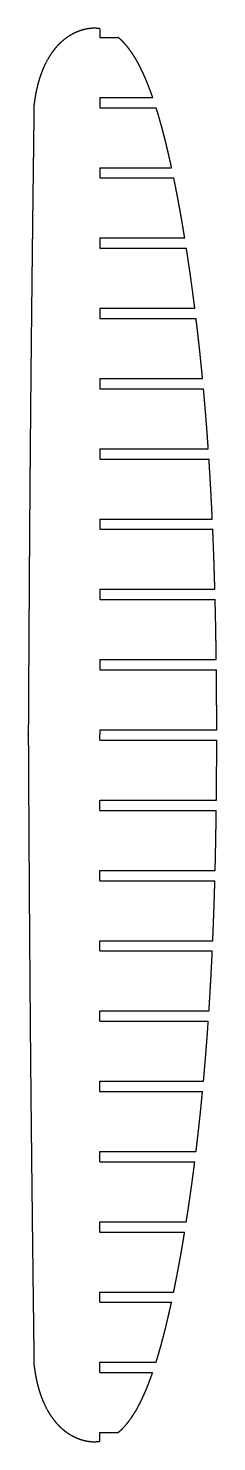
# Model space of a CAD drawing. Header units: metres. Extents: x 0 to 70, y -261 to 261.
import ezdxf

# ---------------------------------------------------------------- set-up
doc = ezdxf.new("R2010")
doc.units = ezdxf.units.M

msp = doc.modelspace()

# ---------------------------------------------------------------- linework, layer by layer
for p, q in [((26.76, 258.1, 1107), (33.55, 258.1, 1107)), ((26.76, 235.9, 1107), (46.34, 235.9, 1107)), ((26.76, 232.1, 1107), (47.59, 232.1, 1107)), ((26.76, 209.9, 1107), (53.31, 209.9, 1107)), ((26.76, 206.1, 1107), (54.12, 206.1, 1107)), ((26.76, 183.9, 1107), (58.18, 183.9, 1107)), ((26.76, 180.1, 1107), (58.78, 180.1, 1107)), ((26.76, 157.9, 1107), (61.9, 157.9, 1107)), ((26.76, 154.1, 1107), (62.37, 154.1, 1107)), ((26.76, 131.9, 1107), (64.77, 131.9, 1107)), ((26.76, 128.1, 1107), (65.12, 128.1, 1107)), ((26.76, 105.9, 1107), (66.89, 105.9, 1107)), ((26.76, 102.1, 1107), (67.15, 102.1, 1107)), ((26.76, 79.9, 1107), (68.38, 79.9, 1107)), ((26.76, 76.1, 1107), (68.55, 76.1, 1107)), ((26.76, 53.9, 1107), (69.33, 53.9, 1107)), ((26.76, 50.1, 1107), (69.43, 50.1, 1107)), ((26.76, 27.9, 1107), (69.85, 27.9, 1107)), ((26.76, 24.1, 1107), (69.89, 24.1, 1107)), ((26.76, 1.9, 1107), (70.01, 1.9, 1107)), ((26.76, -1.9, 1107), (70.01, -1.9, 1107)), ((26.76, -24.1, 1107), (69.89, -24.1, 1107)), ((26.76, -27.9, 1107), (69.85, -27.9, 1107)), ((26.76, -50.1, 1107), (69.43, -50.1, 1107)), ((26.76, -53.9, 1107), (69.33, -53.9, 1107)), ((26.76, -76.1, 1107), (68.55, -76.1, 1107)), ((26.76, -79.9, 1107), (68.38, -79.9, 1107)), ((26.76, -102.1, 1107), (67.15, -102.1, 1107)), ((26.76, -105.9, 1107), (66.89, -105.9, 1107)), ((26.76, -128.1, 1107), (65.12, -128.1, 1107)), ((26.76, -131.9, 1107), (64.76, -131.9, 1107)), ((26.76, -154.1, 1107), (62.36, -154.1, 1107)), ((26.76, -157.9, 1107), (61.89, -157.9, 1107)), ((26.76, -180.1, 1107), (58.76, -180.1, 1107)), ((26.76, -183.9, 1107), (58.15, -183.9, 1107)), ((26.76, -206.1, 1107), (54.08, -206.1, 1107)), ((26.76, -209.9, 1107), (53.28, -209.9, 1107)), ((26.76, -232.1, 1107), (47.55, -232.1, 1107)), ((26.76, -235.9, 1107), (46.3, -235.9, 1107)), ((26.76, -258.1, 1107), (33.52, -258.1, 1107))]:
    msp.add_line(p, q)
for points, knots in [([(26.76, 261.31, 1107), (26.21, 261.4, 1107), (25.65, 261.47, 1107), (25.09, 261.5, 1107), (24.52, 261.51, 1107), (23.96, 261.49, 1107), (23.4, 261.44, 1107), (22.84, 261.37, 1107), (22.01, 261.23, 1107), (21.73, 261.18, 1107), (21.45, 261.12, 1107), (21.18, 261.06, 1107), (20.9, 260.99, 1107), (20.62, 260.91, 1107), (20.35, 260.84, 1107), (19.16, 260.47, 1107), (18.25, 260.14, 1107), (17.37, 259.76, 1107), (16.51, 259.32, 1107), (15.68, 258.84, 1107), (14.88, 258.31, 1107), (14.1, 257.74, 1107), (12.35, 256.32, 1107), (11.41, 255.42, 1107), (10.52, 254.47, 1107), (9.69, 253.46, 1107), (8.93, 252.41, 1107), (8.22, 251.32, 1107), (7.57, 250.2, 1107), (6, 247.19, 1107), (5.17, 245.27, 1107), (4.46, 243.29, 1107), (3.87, 241.28, 1107), (3.37, 239.24, 1107), (2.97, 237.18, 1107), (2.65, 235.11, 1107), (2.4, 233.03, 1107)], [0, 0, 0, 0, 0, 0, 0, 0, 0, 0.109573, 0.109573, 0.109573, 0.109573, 0.109573, 0.109573, 0.109573, 0.164789, 0.164789, 0.164789, 0.164789, 0.164789, 0.164789, 0.164789, 0.348929, 0.348929, 0.348929, 0.348929, 0.348929, 0.348929, 0.348929, 0.598078, 0.598078, 0.598078, 0.598078, 0.598078, 0.598078, 0.598078, 1, 1, 1, 1, 1, 1, 1, 1, 1]), ([(46.34, 235.9, 1107), (46.31, 235.99, 1107), (46.27, 236.08, 1107), (46.24, 236.17, 1107), (46.21, 236.26, 1107), (46.18, 236.35, 1107), (46.15, 236.44, 1107), (46.12, 236.53, 1107), (45.88, 237.21, 1107), (45.67, 237.79, 1107), (45.46, 238.36, 1107), (45.25, 238.94, 1107), (45.03, 239.52, 1107), (44.8, 240.09, 1107), (44.58, 240.66, 1107), (43.95, 242.21, 1107), (43.55, 243.17, 1107), (43.13, 244.13, 1107), (42.69, 245.08, 1107), (42.24, 246.03, 1107), (41.77, 246.97, 1107), (41.29, 247.9, 1107), (40.36, 249.58, 1107), (39.92, 250.34, 1107), (39.47, 251.09, 1107), (39, 251.83, 1107), (38.51, 252.56, 1107), (38, 253.27, 1107), (37.48, 253.97, 1107), (36.55, 255.12, 1107), (36.16, 255.58, 1107), (35.75, 256.03, 1107), (35.34, 256.47, 1107), (34.91, 256.9, 1107), (34.47, 257.32, 1107), (34.02, 257.72, 1107), (33.55, 258.1, 1107)], [0, 0, 0, 0, 0, 0, 0, 0, 0, 0.029384, 0.029384, 0.029384, 0.029384, 0.029384, 0.029384, 0.029384, 0.219558, 0.219558, 0.219558, 0.219558, 0.219558, 0.219558, 0.219558, 0.542993, 0.542993, 0.542993, 0.542993, 0.542993, 0.542993, 0.542993, 0.813351, 0.813351, 0.813351, 0.813351, 0.813351, 0.813351, 0.813351, 1, 1, 1, 1, 1, 1, 1, 1, 1]), ([(2.4, 233.03, 1107), (2.4, 233.03, 1107), (2.4, 233.03, 1107), (2.4, 233.03, 1107), (2.4, 233.03, 1107), (2.4, 233.03, 1107), (2.4, 233.03, 1107), (2.4, 233.03, 1107), (2.4, 233.03, 1107), (2.4, 233.03, 1107), (2.4, 233.02, 1107), (2.4, 233.02, 1107), (2.4, 233.02, 1107), (2.4, 233.01, 1107), (2.4, 233, 1107), (2.4, 232.98, 1107), (2.4, 232.97, 1107), (2.4, 232.96, 1107), (2.4, 232.94, 1107), (2.4, 232.92, 1107), (2.4, 232.89, 1107), (2.4, 232.87, 1107), (2.4, 232.82, 1107), (2.4, 232.8, 1107), (2.4, 232.78, 1107), (2.4, 232.76, 1107), (2.4, 232.73, 1107), (2.4, 232.7, 1107), (2.39, 232.68, 1107), (2.39, 232.6, 1107), (2.39, 232.56, 1107), (2.39, 232.51, 1107), (2.39, 232.45, 1107), (2.39, 232.39, 1107), (2.39, 232.33, 1107), (2.39, 232.26, 1107), (2.39, 232.11, 1107), (2.39, 232.03, 1107), (2.39, 231.94, 1107), (2.38, 231.84, 1107), (2.38, 231.74, 1107), (2.38, 231.63, 1107), (2.38, 231.51, 1107), (2.38, 231.17, 1107), (2.37, 230.95, 1107), (2.37, 230.74, 1107), (2.37, 230.52, 1107), (2.37, 230.3, 1107), (2.36, 230.08, 1107), (2.36, 229.86, 1107), (2.35, 229.28, 1107), (2.35, 228.92, 1107), (2.34, 228.56, 1107), (2.34, 228.19, 1107), (2.33, 227.83, 1107), (2.33, 227.47, 1107), (2.33, 227.1, 1107), (2.31, 225.97, 1107), (2.3, 225.2, 1107), (2.29, 224.43, 1107), (2.28, 223.65, 1107), (2.27, 222.88, 1107), (2.26, 222.11, 1107), (2.25, 221.34, 1107), (2.24, 220.05, 1107), (2.23, 219.51, 1107), (2.22, 218.96, 1107), (2.22, 218.39, 1107), (2.21, 217.8, 1107), (2.2, 217.19, 1107), (2.19, 216.57, 1107), (2.18, 215.59, 1107), (2.18, 215.25, 1107), (2.17, 214.92, 1107), (2.17, 214.58, 1107), (2.16, 214.24, 1107), (2.16, 213.9, 1107), (2.16, 213.57, 1107), (2.15, 212.82, 1107), (2.14, 212.4, 1107), (2.14, 211.97, 1107), (2.13, 211.54, 1107), (2.13, 211.1, 1107), (2.12, 210.66, 1107), (2.11, 210.21, 1107), (2.08, 207.61, 1107), (2.05, 205.47, 1107), (2.03, 203.33, 1107), (2, 201.18, 1107), (1.98, 199.04, 1107), (1.95, 196.9, 1107), (1.92, 194.76, 1107), (1.83, 186.71, 1107), (1.75, 180.8, 1107), (1.69, 174.89, 1107), (1.62, 168.99, 1107), (1.55, 163.08, 1107), (1.49, 157.17, 1107), (1.42, 151.26, 1107), (1.32, 141.78, 1107), (1.29, 138.21, 1107), (1.25, 134.64, 1107), (1.21, 131.06, 1107), (1.18, 127.49, 1107), (1.14, 123.92, 1107), (1.11, 120.35, 1107), (1.05, 113.08, 1107), (1.01, 109.39, 1107), (0.98, 105.7, 1107), (0.95, 102.01, 1107), (0.92, 98.32, 1107), (0.89, 94.63, 1107), (0.86, 90.94, 1107), (0.81, 84.01, 1107), (0.78, 80.76, 1107), (0.76, 77.52, 1107), (0.74, 74.27, 1107), (0.71, 71.03, 1107), (0.69, 67.78, 1107), (0.67, 64.54, 1107), (0.63, 58.46, 1107), (0.61, 55.63, 1107), (0.59, 52.8, 1107), (0.58, 49.97, 1107), (0.56, 47.14, 1107), (0.54, 44.31, 1107), (0.52, 41.48, 1107), (0.49, 36.62, 1107), (0.48, 34.6, 1107), (0.47, 32.57, 1107), (0.46, 30.55, 1107), (0.45, 28.52, 1107), (0.44, 26.49, 1107), (0.42, 24.47, 1107), (0.41, 21.68, 1107), (0.4, 20.93, 1107), (0.4, 20.2, 1107), (0.4, 19.49, 1107), (0.39, 18.79, 1107), (0.39, 18.12, 1107), (0.38, 17.47, 1107), (0.38, 16.21, 1107), (0.37, 15.6, 1107), (0.37, 14.98, 1107), (0.37, 14.36, 1107), (0.36, 13.75, 1107), (0.36, 13.13, 1107), (0.36, 12.52, 1107), (0.35, 11.18, 1107), (0.34, 10.46, 1107), (0.34, 9.74, 1107), (0.34, 9.02, 1107), (0.33, 8.3, 1107), (0.33, 7.58, 1107), (0.32, 6.86, 1107), (0.32, 5.76, 1107), (0.32, 5.39, 1107), (0.31, 5.02, 1107), (0.31, 4.64, 1107), (0.31, 4.27, 1107), (0.31, 3.89, 1107), (0.31, 3.52, 1107), (0.3, 2.94, 1107), (0.3, 2.74, 1107), (0.3, 2.55, 1107), (0.3, 2.38, 1107), (0.3, 2.21, 1107), (0.3, 2.05, 1107), (0.3, 1.9, 1107), (0.29, 1.64, 1107), (0.29, 1.52, 1107), (0.29, 1.4, 1107), (0.29, 1.28, 1107), (0.29, 1.16, 1107), (0.29, 1.04, 1107), (0.29, 0.92, 1107), (0.29, 0.76, 1107), (0.29, 0.72, 1107), (0.29, 0.68, 1107), (0.29, 0.64, 1107), (0.29, 0.61, 1107), (0.29, 0.57, 1107), (0.29, 0.54, 1107), (0.29, 0.46, 1107), (0.29, 0.41, 1107), (0.29, 0.37, 1107), (0.29, 0.33, 1107), (0.29, 0.29, 1107), (0.29, 0.26, 1107), (0.29, 0.23, 1107), (0.29, 0.17, 1107), (0.29, 0.14, 1107), (0.29, 0.12, 1107), (0.29, 0.1, 1107), (0.29, 0.08, 1107), (0.29, 0.06, 1107), (0.29, 0.05, 1107), (0.29, 0.03, 1107), (0.29, 0.02, 1107), (0.29, 0.01, 1107), (0.29, 0.01, 1107), (0.29, 0, 1107), (0.29, 0, 1107), (0.29, 0, 1107), (0.29, 0, 1107), (0.29, 0, 1107), (0.29, 0, 1107), (0.29, 0, 1107), (0.29, 0, 1107), (0.29, 0, 1107), (0.29, -0.01, 1107), (0.29, -0.02, 1107), (0.29, -0.03, 1107), (0.29, -0.03, 1107), (0.29, -0.05, 1107), (0.29, -0.06, 1107), (0.29, -0.08, 1107), (0.29, -0.1, 1107), (0.29, -0.14, 1107), (0.29, -0.17, 1107), (0.29, -0.2, 1107), (0.29, -0.24, 1107), (0.29, -0.28, 1107), (0.29, -0.32, 1107), (0.29, -0.37, 1107), (0.29, -0.47, 1107), (0.29, -0.52, 1107), (0.29, -0.57, 1107), (0.29, -0.63, 1107), (0.29, -0.69, 1107), (0.29, -0.76, 1107), (0.29, -0.83, 1107), (0.29, -0.98, 1107), (0.29, -1.06, 1107), (0.29, -1.14, 1107), (0.29, -1.23, 1107), (0.29, -1.33, 1107), (0.29, -1.43, 1107), (0.29, -1.54, 1107), (0.3, -1.87, 1107), (0.3, -2.09, 1107), (0.3, -2.31, 1107), (0.3, -2.53, 1107), (0.3, -2.75, 1107), (0.3, -2.97, 1107), (0.3, -3.19, 1107), (0.31, -3.77, 1107), (0.31, -4.13, 1107), (0.31, -4.5, 1107), (0.31, -4.86, 1107), (0.31, -5.23, 1107), (0.32, -5.59, 1107), (0.32, -5.95, 1107), (0.33, -7.09, 1107), (0.33, -7.87, 1107), (0.33, -8.64, 1107), (0.34, -9.42, 1107), (0.34, -10.19, 1107), (0.35, -10.97, 1107), (0.35, -11.75, 1107), (0.36, -13.04, 1107), (0.36, -13.58, 1107), (0.37, -14.14, 1107), (0.37, -14.71, 1107), (0.37, -15.3, 1107), (0.38, -15.91, 1107), (0.38, -16.54, 1107), (0.38, -17.52, 1107), (0.39, -17.86, 1107), (0.39, -18.2, 1107), (0.39, -18.54, 1107), (0.39, -18.87, 1107), (0.39, -19.21, 1107), (0.4, -19.55, 1107), (0.4, -20.3, 1107), (0.4, -20.73, 1107), (0.4, -21.15, 1107), (0.41, -21.59, 1107), (0.41, -22.03, 1107), (0.41, -22.47, 1107), (0.41, -22.93, 1107), (0.43, -25.54, 1107), (0.44, -27.69, 1107), (0.45, -29.84, 1107), (0.47, -31.99, 1107), (0.48, -34.14, 1107), (0.49, -36.29, 1107), (0.5, -38.44, 1107), (0.55, -46.4, 1107), (0.59, -52.21, 1107), (0.63, -58.03, 1107), (0.66, -63.84, 1107), (0.7, -69.65, 1107), (0.75, -75.46, 1107), (0.79, -81.28, 1107), (0.86, -90.78, 1107), (0.89, -94.47, 1107), (0.92, -98.16, 1107), (0.95, -101.85, 1107), (0.98, -105.54, 1107), (1.01, -109.22, 1107), (1.04, -112.91, 1107), (1.11, -120.29, 1107), (1.14, -123.98, 1107), (1.18, -127.66, 1107), (1.22, -131.35, 1107), (1.25, -135.04, 1107), (1.29, -138.72, 1107), (1.33, -142.41, 1107), (1.4, -149.33, 1107), (1.44, -152.57, 1107), (1.47, -155.8, 1107), (1.51, -159.04, 1107), (1.54, -162.28, 1107), (1.58, -165.52, 1107), (1.62, -168.75, 1107), (1.69, -174.81, 1107), (1.72, -177.63, 1107), (1.75, -180.45, 1107), (1.78, -183.27, 1107), (1.82, -186.09, 1107), (1.85, -188.91, 1107), (1.89, -191.73, 1107), (1.95, -196.57, 1107), (1.97, -198.59, 1107), (1.99, -200.6, 1107), (2.02, -202.62, 1107), (2.04, -204.64, 1107), (2.07, -206.65, 1107), (2.09, -208.67, 1107), (2.13, -211.45, 1107), (2.14, -212.2, 1107), (2.15, -212.92, 1107), (2.16, -213.63, 1107), (2.17, -214.32, 1107), (2.17, -214.99, 1107), (2.18, -215.64, 1107), (2.2, -216.89, 1107), (2.21, -217.5, 1107), (2.21, -218.12, 1107), (2.22, -218.73, 1107), (2.23, -219.35, 1107), (2.24, -219.96, 1107), (2.24, -220.57, 1107), (2.26, -221.9, 1107), (2.27, -222.62, 1107), (2.28, -223.34, 1107), (2.29, -224.05, 1107), (2.3, -224.77, 1107), (2.3, -225.49, 1107), (2.31, -226.2, 1107), (2.33, -227.29, 1107), (2.33, -227.67, 1107), (2.34, -228.04, 1107), (2.34, -228.41, 1107), (2.35, -228.78, 1107), (2.35, -229.16, 1107), (2.36, -229.53, 1107), (2.36, -230.11, 1107), (2.37, -230.3, 1107), (2.37, -230.49, 1107), (2.37, -230.67, 1107), (2.37, -230.83, 1107), (2.37, -230.99, 1107), (2.38, -231.14, 1107), (2.38, -231.4, 1107), (2.38, -231.52, 1107), (2.38, -231.64, 1107), (2.38, -231.76, 1107), (2.38, -231.88, 1107), (2.39, -232, 1107), (2.39, -232.12, 1107), (2.39, -232.28, 1107), (2.39, -232.32, 1107), (2.39, -232.36, 1107), (2.39, -232.39, 1107), (2.39, -232.43, 1107), (2.39, -232.46, 1107), (2.39, -232.5, 1107), (2.39, -232.58, 1107), (2.39, -232.62, 1107), (2.39, -232.67, 1107), (2.4, -232.71, 1107), (2.4, -232.74, 1107), (2.4, -232.78, 1107), (2.4, -232.81, 1107), (2.4, -232.87, 1107), (2.4, -232.89, 1107), (2.4, -232.92, 1107), (2.4, -232.94, 1107), (2.4, -232.95, 1107), (2.4, -232.97, 1107), (2.4, -232.98, 1107), (2.4, -233, 1107), (2.4, -233.01, 1107), (2.4, -233.01, 1107), (2.4, -233.02, 1107), (2.4, -233.02, 1107), (2.4, -233.02, 1107), (2.4, -233.03, 1107), (2.4, -233.03, 1107), (2.4, -233.03, 1107), (2.4, -233.03, 1107), (2.4, -233.03, 1107), (2.4, -233.03, 1107), (2.4, -233.03, 1107), (2.4, -233.03, 1107), (2.4, -233.03, 1107)], [0, 0, 0, 0, 0, 0, 0, 0, 0, 0.002867, 0.002867, 0.002867, 0.002867, 0.002867, 0.002867, 0.002867, 0.005862, 0.005862, 0.005862, 0.005862, 0.005862, 0.005862, 0.005862, 0.009157, 0.009157, 0.009157, 0.009157, 0.009157, 0.009157, 0.009157, 0.011253, 0.011253, 0.011253, 0.011253, 0.011253, 0.011253, 0.011253, 0.014248, 0.014248, 0.014248, 0.014248, 0.014248, 0.014248, 0.014248, 0.017543, 0.017543, 0.017543, 0.017543, 0.017543, 0.017543, 0.017543, 0.023366, 0.023366, 0.023366, 0.023366, 0.023366, 0.023366, 0.023366, 0.033019, 0.033019, 0.033019, 0.033019, 0.033019, 0.033019, 0.033019, 0.053558, 0.053558, 0.053558, 0.053558, 0.053558, 0.053558, 0.053558, 0.067388, 0.067388, 0.067388, 0.067388, 0.067388, 0.067388, 0.067388, 0.074654, 0.074654, 0.074654, 0.074654, 0.074654, 0.074654, 0.074654, 0.083548, 0.083548, 0.083548, 0.083548, 0.083548, 0.083548, 0.083548, 0.125245, 0.125245, 0.125245, 0.125245, 0.125245, 0.125245, 0.125245, 0.240262, 0.240262, 0.240262, 0.240262, 0.240262, 0.240262, 0.240262, 0.309821, 0.309821, 0.309821, 0.309821, 0.309821, 0.309821, 0.309821, 0.381658, 0.381658, 0.381658, 0.381658, 0.381658, 0.381658, 0.381658, 0.444834, 0.444834, 0.444834, 0.444834, 0.444834, 0.444834, 0.444834, 0.49994, 0.49994, 0.49994, 0.49994, 0.49994, 0.49994, 0.49994, 0.539375, 0.539375, 0.539375, 0.539375, 0.539375, 0.539375, 0.539375, 0.554311, 0.554311, 0.554311, 0.554311, 0.554311, 0.554311, 0.554311, 0.568789, 0.568789, 0.568789, 0.568789, 0.568789, 0.568789, 0.568789, 0.585699, 0.585699, 0.585699, 0.585699, 0.585699, 0.585699, 0.585699, 0.594493, 0.594493, 0.594493, 0.594493, 0.594493, 0.594493, 0.594493, 0.599383, 0.599383, 0.599383, 0.599383, 0.599383, 0.599383, 0.599383, 0.603557, 0.603557, 0.603557, 0.603557, 0.603557, 0.603557, 0.603557, 0.605009, 0.605009, 0.605009, 0.605009, 0.605009, 0.605009, 0.605009, 0.60743, 0.60743, 0.60743, 0.60743, 0.60743, 0.60743, 0.60743, 0.610093, 0.610093, 0.610093, 0.610093, 0.610093, 0.610093, 0.610093, 0.61257, 0.61257, 0.61257, 0.61257, 0.61257, 0.61257, 0.61257, 0.615044, 0.615044, 0.615044, 0.615044, 0.615044, 0.615044, 0.615044, 0.617319, 0.617319, 0.617319, 0.617319, 0.617319, 0.617319, 0.617319, 0.619594, 0.619594, 0.619594, 0.619594, 0.619594, 0.619594, 0.619594, 0.62149, 0.62149, 0.62149, 0.62149, 0.62149, 0.62149, 0.62149, 0.623386, 0.623386, 0.623386, 0.623386, 0.623386, 0.623386, 0.623386, 0.627072, 0.627072, 0.627072, 0.627072, 0.627072, 0.627072, 0.627072, 0.633183, 0.633183, 0.633183, 0.633183, 0.633183, 0.633183, 0.633183, 0.646185, 0.646185, 0.646185, 0.646185, 0.646185, 0.646185, 0.646185, 0.65494, 0.65494, 0.65494, 0.65494, 0.65494, 0.65494, 0.65494, 0.65954, 0.65954, 0.65954, 0.65954, 0.65954, 0.65954, 0.65954, 0.665171, 0.665171, 0.665171, 0.665171, 0.665171, 0.665171, 0.665171, 0.691562, 0.691562, 0.691562, 0.691562, 0.691562, 0.691562, 0.691562, 0.762886, 0.762886, 0.762886, 0.762886, 0.762886, 0.762886, 0.762886, 0.808158, 0.808158, 0.808158, 0.808158, 0.808158, 0.808158, 0.808158, 0.853393, 0.853393, 0.853393, 0.853393, 0.853393, 0.853393, 0.853393, 0.893114, 0.893114, 0.893114, 0.893114, 0.893114, 0.893114, 0.893114, 0.927726, 0.927726, 0.927726, 0.927726, 0.927726, 0.927726, 0.927726, 0.952479, 0.952479, 0.952479, 0.952479, 0.952479, 0.952479, 0.952479, 0.961852, 0.961852, 0.961852, 0.961852, 0.961852, 0.961852, 0.961852, 0.970938, 0.970938, 0.970938, 0.970938, 0.970938, 0.970938, 0.970938, 0.981551, 0.981551, 0.981551, 0.981551, 0.981551, 0.981551, 0.981551, 0.98707, 0.98707, 0.98707, 0.98707, 0.98707, 0.98707, 0.98707, 0.990138, 0.990138, 0.990138, 0.990138, 0.990138, 0.990138, 0.990138, 0.992758, 0.992758, 0.992758, 0.992758, 0.992758, 0.992758, 0.992758, 0.99367, 0.99367, 0.99367, 0.99367, 0.99367, 0.99367, 0.99367, 0.995189, 0.995189, 0.995189, 0.995189, 0.995189, 0.995189, 0.995189, 0.99686, 0.99686, 0.99686, 0.99686, 0.99686, 0.99686, 0.99686, 0.998076, 0.998076, 0.998076, 0.998076, 0.998076, 0.998076, 0.998076, 1, 1, 1, 1, 1, 1, 1, 1, 1]), ([(53.31, 209.9, 1107), (53.05, 211.1, 1107), (52.78, 212.31, 1107), (52.51, 213.51, 1107), (52.24, 214.71, 1107), (51.96, 215.91, 1107), (51.67, 217.11, 1107), (51.38, 218.31, 1107), (50.71, 221.01, 1107), (50.33, 222.51, 1107), (49.94, 224.01, 1107), (49.53, 225.5, 1107), (49.12, 226.99, 1107), (48.69, 228.48, 1107), (48.25, 229.97, 1107), (47.76, 231.53, 1107), (47.74, 231.61, 1107), (47.71, 231.69, 1107), (47.69, 231.77, 1107), (47.66, 231.86, 1107), (47.64, 231.94, 1107), (47.61, 232.02, 1107), (47.59, 232.1, 1107)], [0, 0, 0, 0, 0, 0, 0, 0, 0, 0.42994, 0.42994, 0.42994, 0.42994, 0.42994, 0.42994, 0.42994, 0.96992, 0.96992, 0.96992, 0.96992, 0.96992, 0.96992, 0.96992, 1, 1, 1, 1, 1, 1, 1, 1, 1]), ([(58.18, 183.9, 1107), (58.1, 184.38, 1107), (58.02, 184.85, 1107), (57.94, 185.33, 1107), (57.86, 185.8, 1107), (57.79, 186.28, 1107), (57.71, 186.76, 1107), (57.63, 187.23, 1107), (57.16, 190.01, 1107), (56.76, 192.32, 1107), (56.35, 194.62, 1107), (55.93, 196.92, 1107), (55.49, 199.22, 1107), (55.05, 201.52, 1107), (54.59, 203.81, 1107), (54.12, 206.1, 1107)], [0, 0, 0, 0, 0, 0, 0, 0, 0, 0.170924, 0.170924, 0.170924, 0.170924, 0.170924, 0.170924, 0.170924, 1, 1, 1, 1, 1, 1, 1, 1, 1]), ([(64.77, 131.9, 1107), (64.67, 132.94, 1107), (64.57, 133.99, 1107), (64.46, 135.03, 1107), (64.36, 136.08, 1107), (64.25, 137.12, 1107), (64.15, 138.16, 1107), (64.04, 139.21, 1107), (63.78, 141.65, 1107), (63.64, 143.04, 1107), (63.48, 144.43, 1107), (63.33, 145.82, 1107), (63.18, 147.21, 1107), (63.02, 148.59, 1107), (62.86, 149.97, 1107), (62.66, 151.69, 1107), (62.61, 152.04, 1107), (62.57, 152.38, 1107), (62.53, 152.72, 1107), (62.49, 153.07, 1107), (62.45, 153.41, 1107), (62.41, 153.76, 1107), (62.37, 154.1, 1107)], [0, 0, 0, 0, 0, 0, 0, 0, 0, 0.374002, 0.374002, 0.374002, 0.374002, 0.374002, 0.374002, 0.374002, 0.874799, 0.874799, 0.874799, 0.874799, 0.874799, 0.874799, 0.874799, 1, 1, 1, 1, 1, 1, 1, 1, 1]), ([(66.89, 105.9, 1107), (66.83, 106.86, 1107), (66.76, 107.82, 1107), (66.69, 108.78, 1107), (66.62, 109.74, 1107), (66.55, 110.71, 1107), (66.48, 111.67, 1107), (66.41, 112.63, 1107), (66.25, 114.75, 1107), (66.16, 115.91, 1107), (66.06, 117.07, 1107), (65.97, 118.23, 1107), (65.88, 119.39, 1107), (65.78, 120.55, 1107), (65.68, 121.71, 1107), (65.53, 123.52, 1107), (65.47, 124.17, 1107), (65.42, 124.83, 1107), (65.36, 125.48, 1107), (65.3, 126.14, 1107), (65.24, 126.79, 1107), (65.18, 127.45, 1107), (65.12, 128.1, 1107)], [0, 0, 0, 0, 0, 0, 0, 0, 0, 0.345368, 0.345368, 0.345368, 0.345368, 0.345368, 0.345368, 0.345368, 0.76318, 0.76318, 0.76318, 0.76318, 0.76318, 0.76318, 0.76318, 1, 1, 1, 1, 1, 1, 1, 1, 1]), ([(69.33, 53.9, 1107), (69.25, 56.68, 1107), (69.17, 59.45, 1107), (69.08, 62.23, 1107), (68.99, 65, 1107), (68.89, 67.78, 1107), (68.78, 70.55, 1107), (68.67, 73.33, 1107), (68.55, 76.1, 1107), (68.55, 76.1, 1107), (68.55, 76.1, 1107), (68.55, 76.1, 1107), (68.55, 76.1, 1107), (68.55, 76.1, 1107), (68.55, 76.1, 1107), (68.55, 76.1, 1107)], [0, 0, 0, 0, 0, 0, 0, 0, 0, 0.999968, 0.999968, 0.999968, 0.999968, 0.999968, 0.999968, 0.999968, 1, 1, 1, 1, 1, 1, 1, 1, 1]), ([(62.36, -154.1, 1107), (62.61, -151.99, 1107), (62.86, -149.88, 1107), (63.11, -147.77, 1107), (63.34, -145.65, 1107), (63.58, -143.54, 1107), (63.8, -141.43, 1107), (64.02, -139.31, 1107), (64.31, -136.54, 1107), (64.37, -135.88, 1107), (64.44, -135.21, 1107), (64.5, -134.55, 1107), (64.57, -133.89, 1107), (64.63, -133.23, 1107), (64.7, -132.56, 1107), (64.76, -131.9, 1107)], [0, 0, 0, 0, 0, 0, 0, 0, 0, 0.761937, 0.761937, 0.761937, 0.761937, 0.761937, 0.761937, 0.761937, 1, 1, 1, 1, 1, 1, 1, 1, 1]), ([(58.76, -180.1, 1107), (58.94, -178.96, 1107), (59.11, -177.82, 1107), (59.29, -176.68, 1107), (59.46, -175.54, 1107), (59.63, -174.39, 1107), (59.8, -173.25, 1107), (59.96, -172.11, 1107), (60.36, -169.33, 1107), (60.59, -167.7, 1107), (60.82, -166.07, 1107), (61.04, -164.44, 1107), (61.26, -162.8, 1107), (61.47, -161.17, 1107), (61.68, -159.54, 1107), (61.89, -157.9, 1107)], [0, 0, 0, 0, 0, 0, 0, 0, 0, 0.41196, 0.41196, 0.41196, 0.41196, 0.41196, 0.41196, 0.41196, 1, 1, 1, 1, 1, 1, 1, 1, 1]), ([(54.08, -206.1, 1107), (54.22, -205.43, 1107), (54.36, -204.77, 1107), (54.49, -204.1, 1107), (54.63, -203.44, 1107), (54.76, -202.77, 1107), (54.89, -202.1, 1107), (55.02, -201.43, 1107), (55.56, -198.67, 1107), (55.96, -196.56, 1107), (56.35, -194.45, 1107), (56.73, -192.35, 1107), (57.1, -190.24, 1107), (57.46, -188.13, 1107), (57.81, -186.01, 1107), (58.15, -183.9, 1107)], [0, 0, 0, 0, 0, 0, 0, 0, 0, 0.240972, 0.240972, 0.240972, 0.240972, 0.240972, 0.240972, 0.240972, 1, 1, 1, 1, 1, 1, 1, 1, 1]), ([(47.55, -232.1, 1107), (48.09, -230.36, 1107), (48.62, -228.62, 1107), (49.12, -226.87, 1107), (49.6, -225.12, 1107), (50.07, -223.36, 1107), (50.53, -221.6, 1107), (50.97, -219.83, 1107), (51.65, -217.05, 1107), (51.89, -216.03, 1107), (52.13, -215.01, 1107), (52.37, -213.99, 1107), (52.6, -212.97, 1107), (52.83, -211.95, 1107), (53.06, -210.92, 1107), (53.28, -209.9, 1107)], [0, 0, 0, 0, 0, 0, 0, 0, 0, 0.634843, 0.634843, 0.634843, 0.634843, 0.634843, 0.634843, 0.634843, 1, 1, 1, 1, 1, 1, 1, 1, 1]), ([(2.4, -233.03, 1107), (2.64, -235.04, 1107), (2.95, -237.03, 1107), (3.33, -239.02, 1107), (3.8, -240.99, 1107), (4.36, -242.93, 1107), (5.02, -244.85, 1107), (5.8, -246.72, 1107), (7.24, -249.62, 1107), (7.84, -250.69, 1107), (8.48, -251.74, 1107), (9.17, -252.75, 1107), (9.91, -253.73, 1107), (10.71, -254.66, 1107), (11.56, -255.54, 1107), (12.99, -256.84, 1107), (13.53, -257.3, 1107), (14.08, -257.74, 1107), (14.66, -258.15, 1107), (15.25, -258.55, 1107), (15.85, -258.92, 1107), (16.47, -259.26, 1107), (17.4, -259.72, 1107), (17.69, -259.86, 1107), (17.98, -259.99, 1107), (18.28, -260.12, 1107), (18.57, -260.24, 1107), (18.87, -260.35, 1107), (19.17, -260.46, 1107), (19.61, -260.61, 1107), (19.76, -260.66, 1107), (19.91, -260.71, 1107), (20.06, -260.75, 1107), (20.21, -260.8, 1107), (20.36, -260.84, 1107), (20.51, -260.88, 1107), (20.84, -260.97, 1107), (21.02, -261.02, 1107), (21.19, -261.06, 1107), (21.37, -261.1, 1107), (21.54, -261.14, 1107), (21.72, -261.18, 1107), (21.9, -261.21, 1107), (22.65, -261.35, 1107), (23.24, -261.43, 1107), (23.83, -261.48, 1107), (24.42, -261.51, 1107), (25.01, -261.51, 1107), (25.59, -261.47, 1107), (26.18, -261.41, 1107), (26.76, -261.31, 1107)], [0, 0, 0, 0, 0, 0, 0, 0, 0, 0.02660162, 0.02660162, 0.02660162, 0.02660162, 0.02660162, 0.02660162, 0.02660162, 0.04272171, 0.04272171, 0.04272171, 0.04272171, 0.04272171, 0.04272171, 0.04272171, 0.05203982, 0.05203982, 0.05203982, 0.05203982, 0.05203982, 0.05203982, 0.05203982, 0.05631852, 0.05631852, 0.05631852, 0.05631852, 0.05631852, 0.05631852, 0.05631852, 0.05845788, 0.05845788, 0.05845788, 0.05845788, 0.05845788, 0.05845788, 0.05845788, 0.0609538, 0.0609538, 0.0609538, 0.0609538, 0.0609538, 0.0609538, 0.0609538, 0.06911753, 0.06911753, 0.06911753, 0.06911753, 0.06911753, 0.06911753, 0.06911753, 0.06911753, 0.06911753]), ([(33.52, -258.1, 1107), (33.81, -257.87, 1107), (34.09, -257.63, 1107), (34.36, -257.38, 1107), (34.63, -257.13, 1107), (34.9, -256.87, 1107), (35.16, -256.61, 1107), (35.41, -256.35, 1107), (36.35, -255.34, 1107), (37, -254.57, 1107), (37.62, -253.77, 1107), (38.21, -252.95, 1107), (38.78, -252.12, 1107), (39.32, -251.27, 1107), (39.84, -250.41, 1107), (40.98, -248.42, 1107), (41.58, -247.29, 1107), (42.16, -246.14, 1107), (42.71, -244.99, 1107), (43.23, -243.82, 1107), (43.74, -242.64, 1107), (44.23, -241.45, 1107), (44.9, -239.75, 1107), (45.1, -239.22, 1107), (45.3, -238.69, 1107), (45.5, -238.15, 1107), (45.7, -237.6, 1107), (45.9, -237.04, 1107), (46.1, -236.48, 1107), (46.3, -235.9, 1107)], [0, 0, 0, 0, 0, 0, 0, 0, 0, 0.114754, 0.114754, 0.114754, 0.114754, 0.114754, 0.114754, 0.114754, 0.428762, 0.428762, 0.428762, 0.428762, 0.428762, 0.428762, 0.428762, 0.827794, 0.827794, 0.827794, 0.827794, 0.827794, 0.827794, 0.827794, 1, 1, 1, 1, 1, 1, 1, 1, 1])]:
    msp.add_open_spline(points, degree=8, knots=knots)
for points, degree in [([(26.76, 261.31, 1107), (26.76, 258.1, 1107)], 1), ([(26.76, 235.9, 1107), (26.76, 232.1, 1107)], 1), ([(26.76, 209.9, 1107), (26.76, 206.1, 1107)], 1), ([(26.76, 183.9, 1107), (26.76, 180.1, 1107)], 1), ([(61.9, 157.9, 1107), (61.55, 160.68, 1107), (61.19, 163.46, 1107), (60.82, 166.24, 1107), (60.43, 169.01, 1107), (60.04, 171.79, 1107), (59.63, 174.56, 1107), (59.21, 177.33, 1107), (58.78, 180.1, 1107)], 8), ([(26.76, 157.9, 1107), (26.76, 154.1, 1107)], 1), ([(26.76, 131.9, 1107), (26.76, 128.1, 1107)], 1), ([(26.76, 105.9, 1107), (26.76, 102.1, 1107)], 1), ([(68.38, 79.9, 1107), (68.25, 82.68, 1107), (68.11, 85.45, 1107), (67.97, 88.23, 1107), (67.82, 91, 1107), (67.66, 93.78, 1107), (67.5, 96.55, 1107), (67.33, 99.33, 1107), (67.15, 102.1, 1107)], 8), ([(26.76, 79.9, 1107), (26.76, 76.1, 1107)], 1), ([(26.76, 53.9, 1107), (26.76, 50.1, 1107)], 1), ([(69.85, 27.9, 1107), (69.81, 30.68, 1107), (69.77, 33.45, 1107), (69.73, 36.23, 1107), (69.68, 39, 1107), (69.63, 41.78, 1107), (69.57, 44.55, 1107), (69.5, 47.33, 1107), (69.43, 50.1, 1107)], 8), ([(26.76, 27.9, 1107), (26.76, 24.1, 1107)], 1), ([(70.01, 1.9, 1107), (70.01, 4.68, 1107), (70.01, 7.45, 1107), (70, 10.23, 1107), (69.98, 13, 1107), (69.97, 15.78, 1107), (69.95, 18.55, 1107), (69.92, 21.33, 1107), (69.89, 24.1, 1107)], 8), ([(26.76, 1.9, 1107), (26.76, 0, 1107)], 1), ([(26.76, -1.9, 1107), (26.76, 0, 1107)], 1), ([(69.89, -24.1, 1107), (69.92, -21.33, 1107), (69.95, -18.55, 1107), (69.97, -15.78, 1107), (69.99, -13, 1107), (70, -10.23, 1107), (70.01, -7.45, 1107), (70.01, -4.68, 1107), (70.01, -1.9, 1107)], 8), ([(26.76, -27.9, 1107), (26.76, -24.1, 1107)], 1), ([(69.43, -50.1, 1107), (69.5, -47.33, 1107), (69.57, -44.55, 1107), (69.63, -41.78, 1107), (69.68, -39, 1107), (69.73, -36.23, 1107), (69.77, -33.45, 1107), (69.81, -30.68, 1107), (69.85, -27.9, 1107)], 8), ([(26.76, -53.9, 1107), (26.76, -50.1, 1107)], 1), ([(68.55, -76.1, 1107), (68.67, -73.33, 1107), (68.78, -70.55, 1107), (68.89, -67.78, 1107), (68.99, -65, 1107), (69.08, -62.23, 1107), (69.17, -59.45, 1107), (69.26, -56.68, 1107), (69.33, -53.9, 1107)], 8), ([(26.76, -79.9, 1107), (26.76, -76.1, 1107)], 1), ([(67.15, -102.1, 1107), (67.33, -99.33, 1107), (67.5, -96.55, 1107), (67.66, -93.78, 1107), (67.82, -91, 1107), (67.97, -88.23, 1107), (68.11, -85.45, 1107), (68.25, -82.68, 1107), (68.38, -79.9, 1107)], 8), ([(26.76, -105.9, 1107), (26.76, -102.1, 1107)], 1), ([(65.12, -128.1, 1107), (65.37, -125.33, 1107), (65.62, -122.55, 1107), (65.85, -119.78, 1107), (66.08, -117.01, 1107), (66.29, -114.23, 1107), (66.5, -111.45, 1107), (66.7, -108.68, 1107), (66.89, -105.9, 1107)], 8), ([(26.76, -131.9, 1107), (26.76, -128.1, 1107)], 1), ([(26.76, -157.9, 1107), (26.76, -154.1, 1107)], 1), ([(26.76, -183.9, 1107), (26.76, -180.1, 1107)], 1), ([(26.76, -209.9, 1107), (26.76, -206.1, 1107)], 1), ([(26.76, -235.9, 1107), (26.76, -232.1, 1107)], 1), ([(26.76, -261.31, 1107), (26.76, -258.1, 1107)], 1)]:
    msp.add_open_spline(points, degree=degree)

doc.saveas('drawing.dxf')
